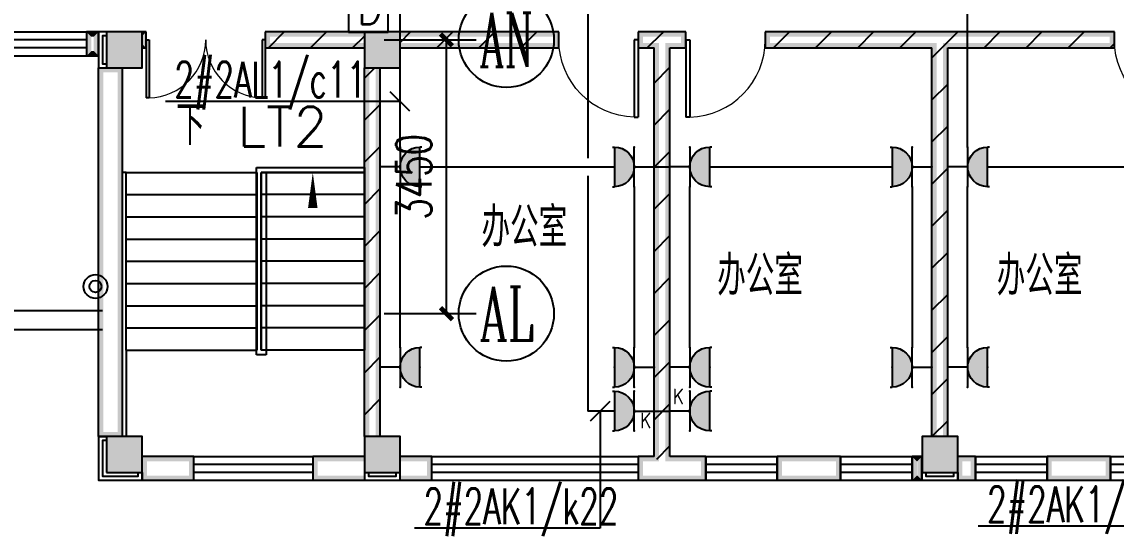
# Model space of a CAD drawing. Extents: x 101023 to 279373, y -114511 to 293844.
# Drawn here: x 187914 to 201701, y 131385 to 137866 of the extents above; entities that cross this region are included whole.
import ezdxf
from ezdxf.enums import TextEntityAlignment as Align

# ---------------------------------------------------------------- set-up
doc = ezdxf.new("R2010")
doc.units = 0
doc.header["$LTSCALE"] = 1000
doc.header["$MEASUREMENT"] = 0
for name, color, linetype in [('A-WALL-PATT', 252, 'Continuous'), ('AXIS', 3, 'Continuous'), ('AXIS_TEXT', 7, 'Continuous'), ('COLUMN', 2, 'Continuous'), ('DIM-照明', 3, 'Continuous'), ('DIM_SYMB', 3, 'Continuous'), ('EQUIP-插座', 3, 'Continuous'), ('EQUIP-消防', 3, 'Continuous'), ('PUB_DIM', 3, 'Continuous'), ('PUB_HATCH', 8, 'Continuous'), ('PUB_TEXT', 7, 'Continuous'), ('PUB_WALL', 2, 'Continuous'), ('STAIR', 2, 'Continuous'), ('WALL', 2, 'Continuous'), ('WINDOW', 2, 'Continuous'), ('WIRE-照明', 6, 'Continuous'), ('排水', 153, 'Continuous')]:
    doc.layers.add(name, color=color, linetype=linetype)
doc.styles.add('_TCH_AXIS', font='COMPLEX', dxfattribs={"bigfont": 'GBCBIG'})
doc.styles.add('_TCH_DIM', font='simplex.shx', dxfattribs={"bigfont": 'gbcbig.shx'})
doc.styles.add('_TCH_DIM_T3', font='SIMPLEX', dxfattribs={"width": 0.705882, "bigfont": 'GBCBIG'})
doc.styles.add('_TEL_ATTDEF', font='gbenor', dxfattribs={"bigfont": 'gbcbig'})
doc.styles.add('_TEL_DIM', font='simplex.shx', dxfattribs={"width": 0.8, "height": 3.5, "bigfont": 'gbcbig.shx'})
doc.styles.add('COMPLEX', font='COMPLEX')
doc.styles.get("Standard").update_dxf_attribs({"font": 'simplex.shx', "width": 0.8, "bigfont": 'gbcbig.shx'})
doc.dimstyles.new('_TCH_ARCH&&150', dxfattribs={"dimtxt": 446.25, "dimasz": 150, "dimexe": 375, "dimexo": 450, "dimgap": 189.375, "dimtad": 1, "dimdec": 0, "dimzin": 0, "dimdsep": 46, "dimtxsty": '_TCH_DIM_T3', "dimblk": 'ARCHTICK', "dimcen": 0.09, "dimclrt": 7, "dimazin": 2, "dimtfac": 1, "dimtdec": 0, "dimtix": 1, "dimtmove": 2, "dimatfit": 3, "dimfxl": 1, "dimtolj": 1, "dimtzin": 0, "dimarcsym": 0})
pattern_1 = [(45, (-906447.23, -635367.28), (-265.16515, 265.16515), [])]

# ---------------------------------------------------------------- blocks, each defined once
blk = doc.blocks.new('$equip$00002755')
for p, q in [((0.5, 0.5), (-0.5, 0.5)), ((-0.5, 0.5), (-0.5, -0.5)), ((0.5, -0.5), (0.5, 0.5)), ((-0.5, -0.5), (0.5, -0.5))]:
    blk.add_line(p, q)
at = {"const_width": 0.04}
blk.add_lwpolyline([(-0.5, 0.5), (0.5, 0.5), (0.5, -0.5), (-0.5, -0.5), (-0.5, 0.5), (0.5, 0.5)], dxfattribs=at)
for p in [(0, 0.5), (-0.5, 0), (0.5, 0), (-0.027, -0.5)]:
    blk.add_point(p)
at = {"color": 7}
blk.add_attdef('$TEXT$', text='', height=0.4, dxfattribs=at).set_placement((0.026, -0.008), align=Align.MIDDLE_CENTER)
at = {"color": 7, "flags": 1}
for tag, height, p in [('A', 0.00002, (0, 0)), ('B', 0.4, (0.755, -0.254))]:
    blk.add_attdef(tag, text='', height=height, dxfattribs=at).set_placement(p, align=Align.MIDDLE_CENTER)
blk = doc.blocks.new('$equip$00001237')
for p, q in [((-0.5, 1.05), (-0.5, 1)), ((-0.5, 1), (0.5, 1)), ((0.5, 1.05), (0.5, 1)), ((0.5, 0.5), (-0.5, 0.5)), ((0, 0.5), (0, 0))]:
    blk.add_line(p, q)
blk.add_arc((0, 1), 0.5, 180, 0)
for p in [(0, 1), (-0.5, 0.5), (0.5, 0.5), (0, 0)]:
    blk.add_point(p)
for points in [[(0.433, 0.75), (-0.433, 0.75), (0.5, 1), (-0.5, 1)], [(0.25, 0.567), (-0.25, 0.567), (0.433, 0.75), (-0.433, 0.75)], [(0, 0.5), (0, 0.5), (0.25, 0.567), (-0.25, 0.567)]]:
    blk.add_solid(points)
at = {"flags": 9}
blk.add_attdef('A', (0, 0), '', height=0.00002, dxfattribs=at)
blk = doc.blocks.new('$equip$00001764')
for p, q in [((-0.5, 1.05), (-0.5, 1)), ((-0.5, 1), (0.5, 1)), ((0.5, 1.05), (0.5, 1)), ((0.5, 0.5), (-0.5, 0.5)), ((0, 0.5), (0, 0))]:
    blk.add_line(p, q)
blk.add_arc((0, 1), 0.5, 180, 0)
for p in [(-0.5, 0.5), (0.5, 0.5), (0, 0)]:
    blk.add_point(p)
for points in [[(0.433, 0.75), (-0.433, 0.75), (0.5, 1), (-0.5, 1)], [(0.25, 0.567), (-0.25, 0.567), (0.433, 0.75), (-0.433, 0.75)], [(0, 0.5), (0, 0.5), (0.25, 0.567), (-0.25, 0.567)]]:
    blk.add_solid(points)
at = {"color": 7, "style": '_TEL_DIM'}
blk.add_attdef('$TEXT$', text='', height=0.4, dxfattribs=at).set_placement((0.303, 0.211), align=Align.MIDDLE_CENTER)
at = {"color": 7, "style": '_TEL_DIM', "flags": 1}
blk.add_attdef('A', text='', height=0.00002, dxfattribs=at).set_placement((0, 0), align=Align.MIDDLE_CENTER)
blk = doc.blocks.new('np')
at = {"layer": '排水'}
for radius in [150, 75]:
    blk.add_circle((345955, 781714), radius, dxfattribs=at)
blk = doc.blocks.new('_AXISO')
blk.add_circle((0, 0), 0.5)
at = {"layer": 'AXIS_TEXT', "style": 'COMPLEX', "width": 1.041667}
blk.add_attdef('A', text='', height=0.56, dxfattribs=at).set_placement((-0.25, -0.28), (0.25, -0.28), align=Align.FIT)
blk = doc.blocks.new('_ArchTick')
at = {"color": 0, "linetype": 'ByBlock', "const_width": 0.4}
blk.add_lwpolyline([(-0.5, -0.5), (0.5, 0.5)], dxfattribs=at)
blk = doc.blocks.new('*D150')
at = {"layer": 'Defpoints', "color": 0, "transparency": 16777216}
for p in [(993858, 854742), (994642, 854742), (993858, 851292)]:
    blk.add_point(p, dxfattribs=at)
at = {"layer": 'PUB_DIM', "color": 0, "lineweight": -2, "transparency": 16777216}
for p, q in [((994308, 854742), (995017, 854742)), ((994642, 851292), (994642, 854742)), ((994308, 851292), (995017, 851292))]:
    blk.add_line(p, q, dxfattribs=at)
at = {"layer": 'PUB_DIM', "color": 0, "lineweight": -2, "transparency": 16777216, "xscale": 150, "yscale": 150, "zscale": 150}
for p, rotation in [((994642, 854742), 90), ((994642, 851292), 270)]:
    blk.add_blockref('_ArchTick', p, dxfattribs=dict(at, rotation=rotation))
at = {"layer": 'PUB_DIM', "color": 7, "transparency": 16777216, "insert": (994230, 853017), "char_height": 446.2, "attachment_point": 5, "rotation": 90, "style": '_TCH_DIM_T3'}
blk.add_mtext('\\A1;3450', dxfattribs=at)
blk = doc.blocks.new('$WINLIB2D$00000001')
at = {"color": 0}
for points in [[(-0.5, 0.5), (-0.5, -0.5)], [(-0.5, 0.5), (0.5, 0.5)], [(0.5, -0.5), (0.5, 0.5)], [(0.5, 0.1667), (-0.5, 0.1667)], [(0.5, -0.1667), (-0.5, -0.1667)], [(-0.5, -0.5), (0.5, -0.5)]]:
    blk.add_lwpolyline(points, dxfattribs=at)
blk = doc.blocks.new('$DorLib2D$00000002')
for p, q in [((-0.5, 0), (-0.5, 0.4875)), ((-0.475, 0.4875), (-0.5, 0.4875)), ((-0.475, 0), (-0.475, 0.4875)), ((0.475, 0), (0.475, 0.4875)), ((0.475, 0.4875), (0.5, 0.4875)), ((0.5, 0), (0.5, 0.4875)), ((-0.5, 0), (-0.475, 0)), ((0.5, 0), (0.475, 0))]:
    blk.add_line(p, q)
at = {"lineweight": 13}
for centre, start, end in [((-0.4875, 0), 0, 88.53072), ((0.4875, 0), 91.46928, 180)]:
    blk.add_arc(centre, 0.4875, start, end, dxfattribs=at)
blk = doc.blocks.new('_FZH')
blk.add_lwpolyline([(-0.5, -0.5), (0.5, -0.5), (0.5, 0.5), (-0.5, 0.5)], close=True)
at = {"layer": 'PUB_HATCH'}
blk.add_solid([(-0.5, -0.5), (0.5, -0.5), (-0.5, 0.5), (0.5, 0.5)], dxfattribs=at)
blk = doc.blocks.new('$DorLib2D$00000001')
for p, q in [((0.45, 0.975), (0.5, 0.975)), ((0.45, 0), (0.45, 0.975)), ((0.5, 0), (0.5, 0.975)), ((0.5, 0), (0.45, 0))]:
    blk.add_line(p, q)
at = {"lineweight": 13}
blk.add_arc((0.475, 0), 0.975, 91.4693, 180, dxfattribs=at)
blk = doc.blocks.new('ERT')
at = {"layer": 'AXIS'}
for p, q in [((993858.2, 854742.1), (994796.2, 854742.1)), ((993858.2, 851292.1), (994796.2, 851292.1))]:
    blk.add_line(p, q, dxfattribs=at)
ref = blk.add_blockref('_AXISO', (995396.2, 854742.1), dxfattribs=dict(at, xscale=1200, yscale=1200, zscale=1200))
ref.add_attrib('A', 'AN', dxfattribs={"layer": 'AXIS_TEXT', "height": 678.82, "style": '_TCH_AXIS', "width": 0.525}).set_placement((995056.8, 854402.7), (995735.6, 854402.7), align=Align.FIT)
ref = blk.add_blockref('_AXISO', (995396.2, 851292.1), dxfattribs=dict(at, xscale=1200, yscale=1200, zscale=1200))
ref.add_attrib('A', 'AL', dxfattribs={"layer": 'AXIS_TEXT', "height": 678.82, "style": '_TCH_AXIS', "width": 0.583333}).set_placement((995056.8, 850952.7), (995735.6, 850952.7), align=Align.FIT)
at = {"layer": 'PUB_DIM'}
dim = blk.add_aligned_dim(p1=(993858.2, 851292.1), p2=(993858.2, 854742.1), distance=-784, dimstyle='_TCH_ARCH&&150', dxfattribs=at)
dim.commit()
dim.dimension.update_dxf_attribs({"geometry": '*D150', "text_midpoint": (994229.7, 853017.1)})
blk = doc.blocks.new('A$C54854E18')
at = {"layer": 'A-WALL-PATT'}
h = blk.add_hatch(dxfattribs=at)
h.set_pattern_fill('普通砖', color=256, scale=150, style=0)
h.set_pattern_definition(pattern_1)
h.paths.add_polyline_path([(75949.9, 90255.5), (75949.9, 90455.5), (74699.9, 90455.5), (74699.9, 90255.5)])
h = blk.add_hatch(dxfattribs=at)
h.set_pattern_fill('普通砖', color=256, scale=150, style=0)
h.set_pattern_definition(pattern_1)
h.paths.add_polyline_path([(76399.9, 90455.5), (76399.9, 90255.5), (78399.9, 90255.5), (78399.9, 90455.5)])
h = blk.add_hatch(dxfattribs=at)
h.set_pattern_fill('普通砖', color=256, scale=150, style=0)
h.set_pattern_definition(pattern_1)
h.paths.add_polyline_path([(79699.9, 90322.2), (79699.9, 90455.5), (79399.9, 90455.5), (79399.9, 90255.5), (79599.9, 90255.5), (79659.9, 90315.5)])
h = blk.add_hatch(dxfattribs=at)
h.set_pattern_fill('普通砖', color=256, scale=150, style=0)
h.set_pattern_definition(pattern_1)
h.paths.add_polyline_path([(79739.9, 90315.5), (79799.9, 90255.5), (79999.9, 90255.5), (79999.9, 90455.5), (79699.9, 90455.5), (79699.9, 90322.2)])
h = blk.add_hatch(dxfattribs=at)
h.set_pattern_fill('普通砖', color=256, scale=150, style=0)
h.set_pattern_definition(pattern_1)
h.paths.add_polyline_path([(83200, 90322.2), (83200, 90455.5), (80999.9, 90455.5), (80999.9, 90255.5), (83100, 90255.5), (83160, 90315.5)])
h = blk.add_hatch(dxfattribs=at)
h.set_pattern_fill('普通砖', color=256, scale=150, style=0)
h.set_pattern_definition(pattern_1)
h.paths.add_polyline_path([(83240, 90315.5), (83300, 90255.5), (85399.9, 90255.5), (85399.9, 90455.5), (83200, 90455.5), (83200, 90322.2)])
h = blk.add_hatch(dxfattribs=at)
h.set_pattern_fill('普通砖', color=256, scale=150, style=0)
h.set_pattern_definition(pattern_1)
h.paths.add_polyline_path([(79699.9, 85005.5), (79799.9, 85105.5), (79799.9, 90255.5), (79739.9, 90315.5), (79699.9, 90322.2), (79659.9, 90315.5), (79599.9, 90255.5), (79599.9, 85105.5)])
h = blk.add_hatch(dxfattribs=at)
h.set_pattern_fill('普通砖', color=256, scale=150, style=0)
h.set_pattern_definition(pattern_1)
h.paths.add_polyline_path([(83100, 85355.5), (83300, 85355.5), (83300, 90255.5), (83240, 90315.5), (83200, 90322.2), (83160, 90315.5), (83100, 90255.5)])
h = blk.add_hatch(dxfattribs=at)
h.set_pattern_fill('普通砖', color=256, scale=150, style=0)
h.set_pattern_definition(pattern_1)
h.paths.add_polyline_path([(76149.9, 90005.5), (75949.9, 90005.5), (75949.9, 85355.5), (76149.9, 85355.5)])
at = {"layer": 'PUB_WALL'}
for points in [[(72599.9, 90455.5), (72450, 90455.5), (72510, 90395.5), (72539.9, 90395.5)], [(72450, 90455.5), (72450, 90155.5), (72510, 90215.5), (72510, 90395.5)], [(72599.9, 90155.5), (72599.9, 90455.5), (72539.9, 90395.5), (72539.9, 90215.5)], [(73149.9, 90455.5), (72699.9, 90455.5), (72759.9, 90395.5), (73089.9, 90395.5)], [(72699.9, 90455.5), (72699.9, 90005.5), (72759.9, 90065.5), (72759.9, 90395.5)], [(73149.9, 90005.5), (73149.9, 90455.5), (73089.9, 90395.5), (73089.9, 90065.5)], [(73149.9, 90405.5), (73149.9, 90305.5), (73199.9, 90255.5), (73199.9, 90455.5)], [(73149.9, 90455.5), (73149.9, 90405.5), (73199.9, 90455.5)], [(75949.9, 90395.5), (75949.9, 90455.5), (74699.9, 90455.5), (74759.9, 90395.5)], [(74699.9, 90455.5), (74699.9, 90255.5), (74759.9, 90315.5), (74759.9, 90395.5)], [(76399.9, 90455.5), (75949.9, 90455.5), (76009.9, 90395.5), (76339.9, 90395.5)], [(75949.9, 90455.5), (75949.9, 90005.5), (76009.9, 90065.5), (76009.9, 90395.5)], [(76399.9, 90005.5), (76399.9, 90455.5), (76339.9, 90395.5), (76339.9, 90065.5)], [(76399.9, 90455.5), (76399.9, 90395.5), (78339.9, 90395.5), (78399.9, 90455.5)], [(78399.9, 90255.5), (78399.9, 90455.5), (78339.9, 90395.5), (78339.9, 90315.5)], [(79699.9, 90455.5), (79399.9, 90455.5), (79459.9, 90395.5), (79699.9, 90395.5)], [(79399.9, 90455.5), (79399.9, 90255.5), (79459.9, 90315.5), (79459.9, 90395.5)], [(79999.9, 90455.5), (79699.9, 90455.5), (79699.9, 90395.5), (79939.9, 90395.5)], [(79999.9, 90255.5), (79999.9, 90455.5), (79939.9, 90395.5), (79939.9, 90315.5)], [(83200, 90455.5), (80999.9, 90455.5), (81059.9, 90395.5), (83200, 90395.5)], [(80999.9, 90455.5), (80999.9, 90255.5), (81059.9, 90315.5), (81059.9, 90395.5)], [(85399.9, 90455.5), (83200, 90455.5), (83200, 90395.5), (85339.9, 90395.5)], [(85399.9, 90255.5), (85399.9, 90455.5), (85339.9, 90395.5), (85339.9, 90315.5)], [(73149.9, 90305.5), (73149.9, 90255.5), (73199.9, 90255.5)], [(75949.9, 90255.5), (75949.9, 90315.5), (74759.9, 90315.5), (74699.9, 90255.5)], [(76399.9, 90315.5), (76399.9, 90255.5), (78399.9, 90255.5), (78339.9, 90315.5)], [(79399.9, 90255.5), (79599.9, 90255.5), (79659.9, 90315.5), (79459.9, 90315.5)], [(79599.9, 85105.5), (79599.9, 90255.5), (79659.9, 90315.5), (79659.9, 85045.5)], [(79799.9, 85105.5), (79799.9, 90255.5), (79739.9, 90315.5), (79739.9, 85045.5)], [(79799.9, 90255.5), (79999.9, 90255.5), (79939.9, 90315.5), (79739.9, 90315.5)], [(80999.9, 90255.5), (83100, 90255.5), (83160, 90315.5), (81059.9, 90315.5)], [(83100, 85355.5), (83160, 85355.5), (83160, 90315.5), (83100, 90255.5)], [(83300, 90255.5), (85399.9, 90255.5), (85339.9, 90315.5), (83240, 90315.5)], [(83240, 85355.5), (83300, 85355.5), (83300, 90255.5), (83240, 90315.5)], [(72450, 90155.5), (72599.9, 90155.5), (72539.9, 90215.5), (72510, 90215.5)], [(72699.9, 90005.5), (73149.9, 90005.5), (73089.9, 90065.5), (72759.9, 90065.5)], [(75949.9, 90005.5), (76399.9, 90005.5), (76339.9, 90065.5), (76009.9, 90065.5)], [(72600, 85355.5), (72660, 85355.5), (72659.9, 90005.5), (72599.9, 90005.5)], [(72899.9, 90005.5), (72699.9, 90005.5), (72599.9, 90005.5), (72599.9, 89945.5), (72899.9, 89945.5)], [(72899.9, 90005.5), (72839.9, 90005.5), (72840, 85355.5), (72900, 85355.5)], [(76009.9, 90005.5), (75949.9, 90005.5), (75949.9, 85355.5), (76009.9, 85355.5)], [(76149.9, 90005.5), (76089.9, 90005.5), (76089.9, 85355.5), (76149.9, 85355.5)], [(72600, 85355.5), (72900, 85355.5), (72900, 85415.5), (72600, 85415.5)], [(73149.9, 85355.5), (72699.9, 85355.5), (72759.9, 85295.5), (73089.9, 85295.5)], [(72699.9, 85355.5), (72699.9, 84905.5), (72759.9, 84965.5), (72759.9, 85295.5)], [(73149.9, 84905.5), (73149.9, 85355.5), (73089.9, 85295.5), (73089.9, 84965.5)], [(76399.9, 85355.5), (75949.9, 85355.5), (76009.9, 85295.5), (76339.9, 85295.5)], [(75949.9, 85355.5), (75949.9, 84905.5), (76009.9, 84965.5), (76009.9, 85295.5)], [(76399.9, 84905.5), (76399.9, 85355.5), (76339.9, 85295.5), (76339.9, 84965.5)], [(83425, 85355.5), (82975, 85355.5), (83035, 85295.5), (83365, 85295.5)], [(82975, 85355.5), (82975, 84905.5), (83035, 84965.5), (83035, 85295.5)], [(83425, 84905.5), (83425, 85355.5), (83365, 85295.5), (83365, 84965.5)], [(73800, 85105.5), (73149.9, 85105.5), (73209.9, 85045.5), (73740, 85045.5)], [(73149.9, 85105.5), (73149.9, 84805.5), (73209.9, 84865.5), (73209.9, 85045.5)], [(73800, 84805.5), (73800, 85105.5), (73740, 85045.5), (73740, 84865.5)], [(75949.9, 85105.5), (75300, 85105.5), (75360, 85045.5), (75949.9, 85045.5)], [(75300, 85105.5), (75300, 84805.5), (75360, 84865.5), (75360, 85045.5)], [(76800, 85105.5), (76399.9, 85105.5), (76399.9, 85045.5), (76740, 85045.5)], [(76800, 84805.5), (76800, 85105.5), (76740, 85045.5), (76740, 84865.5)], [(79599.9, 85105.5), (79400, 85105.5), (79460, 85045.5), (79659.9, 85045.5)], [(79400, 85105.5), (79400, 84805.5), (79460, 84865.5), (79460, 85045.5)], [(80250, 85105.5), (79799.9, 85105.5), (79739.9, 85045.5), (80190, 85045.5)], [(80250, 84805.5), (80250, 85105.5), (80190, 85045.5), (80190, 84865.5)], [(81950, 85105.5), (81150, 85105.5), (81210, 85045.5), (81890, 85045.5)], [(81150, 85105.5), (81150, 84805.5), (81210, 84865.5), (81210, 85045.5)], [(81950, 84805.5), (81950, 85105.5), (81890, 85045.5), (81890, 84865.5)], [(82974.9, 85105.5), (82850, 85105.5), (82910, 85045.5), (82914.9, 85045.5)], [(82850, 85105.5), (82850, 84805.5), (82910, 84865.5), (82910, 85045.5)], [(82974.9, 84805.5), (82974.9, 85105.5), (82914.9, 85045.5), (82914.9, 84865.5)], [(83425, 85105.4), (83425, 84905.5), (83424.9, 84905.5), (83424.9, 84805.5), (83484.9, 84865.5), (83484.9, 85045.5)], [(83425, 85105.5), (83425, 85105.4), (83484.9, 85045.5), (83590, 85045.5), (83650, 85105.5)], [(83650, 84805.5), (83650, 85105.5), (83590, 85045.5), (83590, 84865.5)], [(85350, 85105.5), (84550, 85105.5), (84610, 85045.5), (85290, 85045.5)], [(84550, 85105.5), (84550, 84805.5), (84610, 84865.5), (84610, 85045.5)], [(85350, 84805.5), (85350, 85105.5), (85290, 85045.5), (85290, 84865.5)], [(72699.9, 84905.5), (73149.9, 84905.5), (73089.9, 84965.5), (72759.9, 84965.5)], [(75949.9, 84905.5), (76399.9, 84905.5), (76339.9, 84965.5), (76009.9, 84965.5)], [(82975, 84905.5), (83425, 84905.5), (83365, 84965.5), (83035, 84965.5)], [(73149.9, 84805.5), (73800, 84805.5), (73740, 84865.5), (73209.9, 84865.5)], [(75300, 84805.5), (75949.9, 84805.5), (75949.9, 84865.5), (75360, 84865.5)], [(76399.9, 84805.5), (76800, 84805.5), (76740, 84865.5), (76399.9, 84865.5)], [(79400, 84805.5), (79699.9, 84805.5), (79699.9, 84865.5), (79460, 84865.5)], [(79699.9, 84805.5), (80250, 84805.5), (80190, 84865.5), (79699.9, 84865.5)], [(81150, 84805.5), (81950, 84805.5), (81890, 84865.5), (81210, 84865.5)], [(82850, 84805.5), (82974.9, 84805.5), (82914.9, 84865.5), (82910, 84865.5)], [(83424.9, 84805.5), (83650, 84805.5), (83590, 84865.5), (83484.9, 84865.5)], [(84550, 84805.5), (85350, 84805.5), (85290, 84865.5), (84610, 84865.5)]]:
    blk.add_hatch(color=256, dxfattribs=at).paths.add_polyline_path(points)
for points in [[(72700, 90455.5), (72599.9, 90455.5), (72599.9, 90005.5), (72699.9, 90005.5)], [(72700, 90405.5), (72649.9, 90405.5), (72649.9, 90055.5), (72699.9, 90055.5)], [(64950, 90215.5), (64950, 86705.5), (72650, 86705.5)], [(65190, 90215.5), (65190, 86945.5), (72650, 86945.5)], [(72949.9, 88685.5), (72899.9, 88685.5)], [(72949.9, 86445.5), (72949.9, 85355.5)], [(72699.9, 85355.5), (72600, 85355.5), (72600, 84805.5), (73149.9, 84805.5), (73149.9, 84905.5)], [(72699.9, 85305.5), (72650, 85305.5), (72650, 84855.5), (73099.9, 84855.5), (73099.9, 84905.5)], [(75949.9, 84905.5), (75949.9, 84805.5), (76399.9, 84805.5), (76399.9, 84905.5)], [(75999.9, 84905.5), (75999.9, 84855.5), (76349.9, 84855.5), (76349.9, 84905.5)], [(82974.9, 84905.5), (82974.9, 84805.5), (83424.9, 84805.5), (83424.9, 84905.5)], [(83024.9, 84905.5), (83024.9, 84855.5), (83374.9, 84855.5), (83374.9, 84905.5)]]:
    blk.add_lwpolyline(points)
at = {"layer": 'DIM_SYMB'}
blk.add_lwpolyline([(73719.3, 88872.6, 0, 0, 0), (73719.3, 86011.5, 0, 0, 0), (75299.3, 86011.5, 0, 0, 0), (75299.3, 88685.5, 0, 120, 0), (75299.3, 88235.5, 0, 0, 0)], format="xyseb", dxfattribs=at)
at = {"layer": 'STAIR'}
for p, q in [((72949.9, 86445.5), (72949.9, 88685.5)), ((72949.9, 88685.5), (74599.9, 88685.5)), ((74589.9, 86385.5), (74589.9, 88745.5)), ((74589.9, 88745.5), (75949.9, 88745.5)), ((74599.9, 86445.5), (74599.9, 88685.5)), ((74649.9, 88685.5), (74649.9, 86445.5)), ((75949.9, 88685.5), (74649.9, 88685.5)), ((74649.9, 88685.5), (74649.9, 86445.5)), ((74649.9, 86445.5), (74649.9, 88685.5)), ((74649.9, 88685.5), (75949.9, 88685.5)), ((74709.9, 88685.5), (74649.9, 88685.5)), ((74709.9, 88685.5), (74709.9, 86385.5)), ((75949.9, 88745.5), (75949.9, 88685.5)), ((75949.9, 88685.5), (75949.9, 86445.5)), ((72949.9, 88405.5), (74599.9, 88405.5)), ((75949.9, 88405.5), (74649.9, 88405.5)), ((72949.9, 88125.5), (74599.9, 88125.5)), ((75949.9, 88125.5), (74649.9, 88125.5)), ((72949.9, 87845.5), (74599.9, 87845.5)), ((75949.9, 87845.5), (74649.9, 87845.5)), ((72949.9, 87565.5), (74599.9, 87565.5)), ((75949.9, 87565.5), (74649.9, 87565.5)), ((72949.9, 87285.5), (74599.9, 87285.5)), ((75949.9, 87285.5), (74649.9, 87285.5)), ((72949.9, 87005.5), (74599.9, 87005.5)), ((75949.9, 87005.5), (74649.9, 87005.5)), ((72949.9, 86725.5), (74599.9, 86725.5)), ((75949.9, 86725.5), (74649.9, 86725.5)), ((72949.9, 86445.5), (74599.9, 86445.5)), ((75949.9, 86445.5), (74649.9, 86445.5)), ((74649.9, 86445.5), (74649.9, 86445.5)), ((74709.9, 86385.5), (74589.9, 86385.5))]:
    blk.add_line(p, q, dxfattribs=at)
at = {"layer": 'WALL'}
for p, q in [((72599.9, 90455.5), (72450, 90455.5)), ((72450, 90455.5), (72450, 90155.5)), ((72599.9, 90155.5), (72599.9, 90455.5)), ((73199.9, 90455.5), (73149.9, 90455.5)), ((73199.9, 90255.5), (73199.9, 90455.5)), ((75949.9, 90455.5), (74699.9, 90455.5)), ((74699.9, 90455.5), (74699.9, 90255.5)), ((78399.9, 90455.5), (76399.9, 90455.5)), ((78399.9, 90255.5), (78399.9, 90455.5)), ((79699.9, 90455.5), (79399.9, 90455.5)), ((79399.9, 90455.5), (79399.9, 90255.5)), ((79999.9, 90455.5), (79699.9, 90455.5)), ((79999.9, 90255.5), (79999.9, 90455.5)), ((83200, 90455.5), (80999.9, 90455.5)), ((80999.9, 90455.5), (80999.9, 90255.5)), ((85399.9, 90455.5), (83200, 90455.5)), ((85399.9, 90255.5), (85399.9, 90455.5)), ((73149.9, 90255.5), (73199.9, 90255.5)), ((74699.9, 90255.5), (75949.9, 90255.5)), ((76399.9, 90255.5), (78399.9, 90255.5)), ((79399.9, 90255.5), (79599.9, 90255.5)), ((79599.9, 85105.5), (79599.9, 90255.5)), ((79799.9, 85105.5), (79799.9, 90255.5)), ((79799.9, 90255.5), (79999.9, 90255.5)), ((80999.9, 90255.5), (83100, 90255.5)), ((83100, 85355.5), (83100, 90255.5)), ((83300, 90255.5), (85399.9, 90255.5)), ((83300, 85355.5), (83300, 90255.5)), ((72450, 90155.5), (72599.9, 90155.5)), ((72600, 85355.5), (72599.9, 90005.5)), ((72599.9, 90005.5), (72699.9, 90005.5)), ((72900, 85355.5), (72899.9, 90005.5)), ((75949.9, 85355.5), (75949.9, 90005.5)), ((76149.9, 85355.5), (76149.9, 90005.5)), ((72600, 85355.5), (72699.9, 85355.5)), ((73800, 85105.5), (73149.9, 85105.5)), ((73800, 84805.5), (73800, 85105.5)), ((75949.9, 85105.5), (75300, 85105.5)), ((75300, 85105.5), (75300, 84805.5)), ((76800, 85105.5), (76399.9, 85105.5)), ((76800, 84805.5), (76800, 85105.5)), ((79599.9, 85105.5), (79400, 85105.5)), ((79400, 85105.5), (79400, 84805.5)), ((80250, 85105.5), (79799.9, 85105.5)), ((80250, 84805.5), (80250, 85105.5)), ((81950, 85105.5), (81150, 85105.5)), ((81150, 85105.5), (81150, 84805.5)), ((81950, 84805.5), (81950, 85105.5)), ((82974.9, 85105.5), (82850, 85105.5)), ((82850, 85105.5), (82850, 84805.5)), ((82974.9, 84805.5), (82974.9, 85105.5)), ((83650, 85105.5), (83425, 85105.5)), ((83650, 84805.5), (83650, 85105.5)), ((85350, 85105.5), (84550, 85105.5)), ((84550, 85105.5), (84550, 84805.5)), ((85350, 84805.5), (85350, 85105.5)), ((73149.9, 84905.5), (73149.9, 84805.5)), ((73149.9, 84805.5), (73800, 84805.5)), ((75300, 84805.5), (75949.9, 84805.5)), ((76399.9, 84805.5), (76800, 84805.5)), ((79400, 84805.5), (79699.9, 84805.5)), ((79699.9, 84805.5), (80250, 84805.5)), ((81150, 84805.5), (81950, 84805.5)), ((82850, 84805.5), (82974.9, 84805.5)), ((83424.9, 84905.5), (83424.9, 84805.5)), ((83424.9, 84805.5), (83650, 84805.5)), ((84550, 84805.5), (85350, 84805.5))]:
    blk.add_line(p, q, dxfattribs=at)
at = {"layer": 'COLUMN'}
for p, xscale, yscale, zscale, rotation in [((72924.9, 90230.5), 449.9999995146645, 450.0000003768364, 450.0000003768364, 359.9999999772178), ((76174.9, 90230.5), 449.9999994899845, 450.0000001534354, 450.0000001534354, 359.9999999772327), ((72924.9, 85130.5), 449.9999994899845, 450.0000001534354, 450.0000001534354, 359.9999999772327), ((76174.9, 85130.5), 449.9999994899845, 450.0000001534354, 450.0000001534354, 359.9999999772327), ((83200, 85130.5), 449.9999994899845, 450.0000001534354, 450.0000001534354, 359.9999999772327)]:
    blk.add_blockref('_FZH', p, dxfattribs=dict(at, xscale=xscale, yscale=yscale, zscale=zscale, rotation=rotation))
at = {"layer": 'WALL'}
blk.add_blockref('ERT', (-917658.2, -764386.5), dxfattribs=at)
at = {"layer": 'WINDOW', "rotation": 180}
for name, p, xscale, yscale, zscale in [('$WINLIB2D$00000001', (69050, 90305.5), -6800, 300, 6800), ('$DorLib2D$00000002', (73949.9, 90355.5), 1500, 1500, -1500), ('$DorLib2D$00000001', (78899.9, 90355.5), -1000, 1000, 1000), ('$DorLib2D$00000001', (80499.9, 90355.5), 1000, 1000, -1000), ('$DorLib2D$00000001', (85899.9, 90355.5), -1000, 1000, 1000), ('$WINLIB2D$00000001', (74550, 84955.5), -1500, 300, -1500), ('$WINLIB2D$00000001', (78100, 84955.5), -2600, 300, -2600)]:
    blk.add_blockref(name, p, dxfattribs=dict(at, xscale=xscale, yscale=yscale, zscale=zscale))
at = {"layer": 'WINDOW', "xscale": 900, "yscale": 300, "zscale": -900}
for p in [(80700, 84955.5), (82400, 84955.5), (84100, 84955.5), (85800, 84955.5)]:
    blk.add_blockref('$WINLIB2D$00000001', p, dxfattribs=at)
at = {"layer": '排水'}
blk.add_blockref('np', (-273393.6, -694465.6), dxfattribs=at)
at = {"layer": 'DIM_SYMB', "color": 7, "style": '_TCH_DIM'}
blk.add_text('下', height=506.4, dxfattribs=at).set_placement((73576.9, 89030.1))
at = {"layer": 'PUB_TEXT'}
for s, p in [('LT2', (74349.3, 89010.8)), ('办公室', (77424.7, 87745.6)), ('办公室', (80394.7, 87135.9)), ('办公室', (83916.7, 87135.9))]:
    blk.add_text(s, height=500, dxfattribs=at).set_placement(p)

msp = doc.modelspace()

# ---------------------------------------------------------------- linework, layer by layer
at = {"layer": 'DIM-照明'}
for p, q in [((192803, 136739), (192556, 136986)), ((195079, 132837), (195326, 133084))]:
    msp.add_line(p, q, dxfattribs=at)
for points in [[(191886, 136863), (189722, 136863)], [(192680, 136863), (191886, 136863)], [(195202, 132961), (195202, 131485)], [(195202, 131485), (192862, 131485)], [(202302, 131512), (199961, 131512)]]:
    msp.add_lwpolyline(points, dxfattribs=at)
at = {"layer": 'WIRE-照明'}
for p, q in [((192680, 136288), (192680, 138748)), ((195043, 138748), (195043, 136150)), ((199830, 136288), (199830, 138748)), ((195043, 135925), (195043, 132961)), ((195380, 132961), (195043, 132961))]:
    msp.add_line(p, q, dxfattribs=at)
at = {"layer": 'WIRE-照明', "linetype": 'Continuous'}
for p, q in [((192930, 136038), (195380, 136038)), ((195880, 136038), (196080, 136038)), ((196580, 136038), (198880, 136038)), ((200080, 136038), (202380, 136038)), ((192680, 133763), (192680, 135788)), ((195630, 135788), (195630, 133763)), ((196330, 133763), (196330, 135788)), ((199130, 135788), (199130, 133763)), ((199830, 133763), (199830, 135788)), ((195880, 132961), (196080, 132961))]:
    msp.add_line(p, q, dxfattribs=at)

# ---------------------------------------------------------------- block references
at = {"layer": 'EQUIP-插座', "xscale": -500, "yscale": 500, "zscale": 500}
for p, rotation in [((192430, 136038), 270), ((195880, 136038), 90), ((196080, 136038), 270), ((199380, 136038), 90), ((199580, 136038), 270), ((192430, 133513), 270), ((195880, 133513), 90), ((196080, 133513), 270), ((199380, 133513), 90), ((199580, 133513), 270)]:
    msp.add_blockref('$equip$00001237', p, dxfattribs=dict(at, rotation=rotation))
at = {"layer": 'EQUIP-插座'}
ref = msp.add_blockref('$equip$00001764', (195880, 132961), dxfattribs=dict(at, xscale=-500, yscale=500, zscale=500, rotation=90))
ref.add_attrib('$TEXT$', 'K', dxfattribs={"layer": '0', "color": 7, "height": 200, "style": '_TEL_ATTDEF'}).set_placement((195774, 132842), align=Align.MIDDLE_CENTER)
ref = msp.add_blockref('$equip$00001764', (196080, 132961), dxfattribs=dict(at, xscale=-500, yscale=500, zscale=500, rotation=270))
ref.add_attrib('$TEXT$', 'K', dxfattribs={"layer": '0', "color": 7, "height": 200, "style": '_TEL_ATTDEF'}).set_placement((196185, 133145), align=Align.MIDDLE_CENTER)
at = {"layer": 'EQUIP-消防', "ltscale": 5}
ref = msp.add_blockref('$equip$00002755', (192280, 137988), dxfattribs=dict(at, xscale=500, yscale=500, zscale=500))
ref.add_attrib('$TEXT$', 'D', dxfattribs={"layer": '0', "color": 7, "height": 350}).set_placement((192293, 138007), align=Align.MIDDLE_CENTER)
at = {"layer": 'STAIR'}
msp.add_blockref('A$C54854E18', (116280, 47283), dxfattribs=at)

# ---------------------------------------------------------------- texts
at = {"layer": 'DIM-照明', "color": 7, "style": '_TEL_DIM', "width": 0.64}
for s, p in [('2#2AL1/c11', (189835, 136913)), ('2#2AK1/k23', (200074, 131562)), ('2#2AK1/k22', (192974, 131535))]:
    msp.add_text(s, height=450, dxfattribs=at).set_placement(p)

doc.saveas('drawing.dxf')
